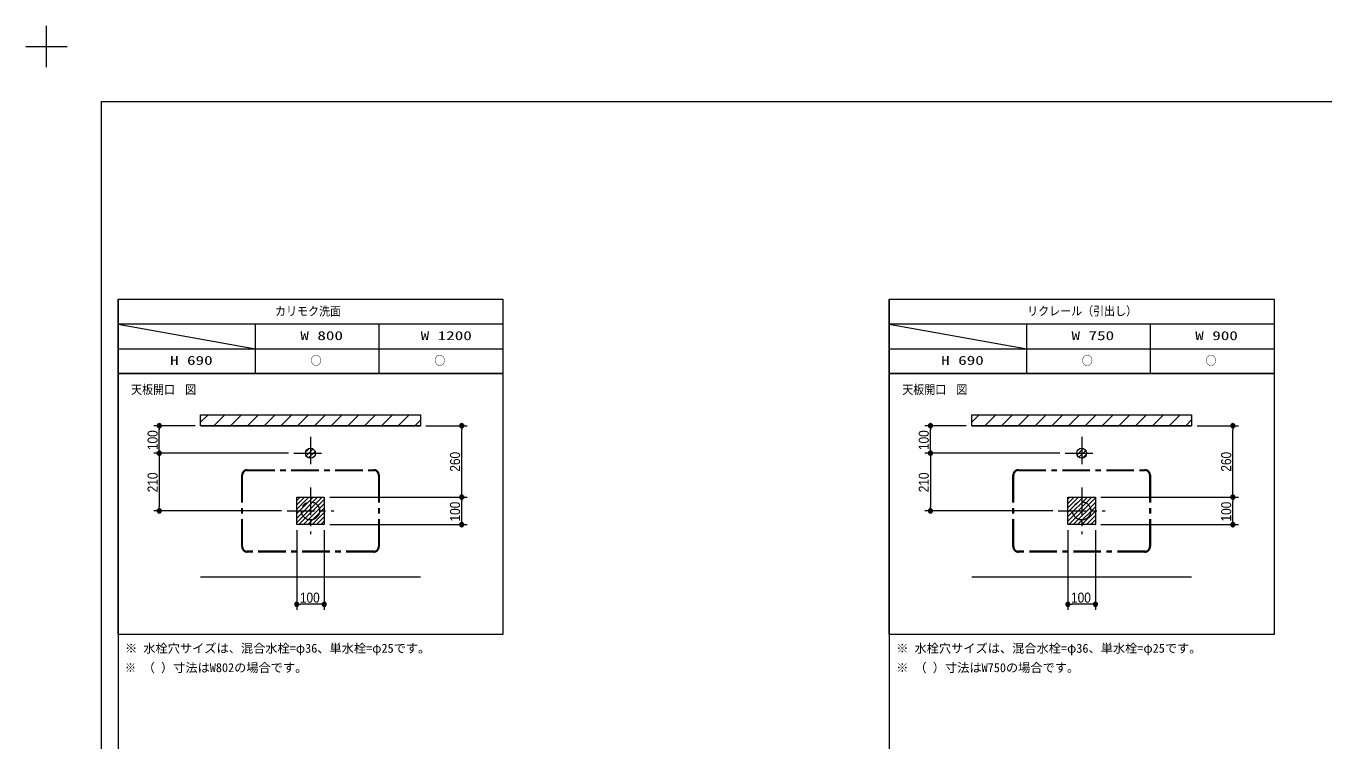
# Model space of a CAD drawing. Units: millimetres, scale not verified. Extents: x -6062 to 6062, y -3045 to 3045.
# Drawn here: x -6062 to -1344, y 446 to 3045 of the extents above; entities that cross this region are included whole.
import ezdxf
from ezdxf.enums import TextEntityAlignment as Align

# ---------------------------------------------------------------- set-up
doc = ezdxf.new("R2010")
doc.units = ezdxf.units.MM
doc.header["$LTSCALE"] = 20
doc.linetypes.add('CHAIN1', pattern=[8, 5, -1, 1, -1])
for name, color, linetype, lineweight in [('0-0_1図面枠', 7, 'Continuous', 9), ('0-2_2寸法-1', 7, 'Continuous', 9), ('0-3_0', 7, 'Continuous', 9), ('0-7_3一般', 7, 'Continuous', 9)]:
    doc.layers.add(name, color=color, linetype=linetype, lineweight=lineweight)
doc.styles.add('ＭＳ ゴシック', font='')
doc.styles.add('ＭＳ Ｐゴシック', font='')
doc.styles.get('ＭＳ ゴシック').set_extended_font_data('MS Gothic')
doc.styles.get('ＭＳ Ｐゴシック').set_extended_font_data('MS PGothic')

# ---------------------------------------------------------------- blocks, each defined once
blk = doc.blocks.new('グループ')
at = {"layer": '0-0_1図面枠'}
for p, q in [((-84000, 57900), (-84000, 60900)), ((-85500, 59400), (-82500, 59400))]:
    blk.add_line(p, q, dxfattribs=at)
blk = doc.blocks.new('グループ-2')
at = {"layer": '0-0_1図面枠'}
blk.add_lwpolyline([(-80000, 55400), (80000, 55400), (80000, -55400), (-80000, -55400)], close=True, dxfattribs=at)
blk = doc.blocks.new('図面枠')
at = {"layer": '0-0_1図面枠'}
for name in ['グループ', 'グループ-2']:
    blk.add_blockref(name, (0, 0), dxfattribs=at)
blk = doc.blocks.new('グループ-4')
at = {"layer": '0-0_1図面枠'}
for p, q in [((-78800, 41000), (-78800, -48600)), ((-22700, 41000), (-22700, -48600)), ((-50800, 39200), (-78800, 39200)), ((-78800, 39200), (-68800, 37400)), ((-68800, 35600), (-68800, 39200)), ((-59800, 35600), (-59800, 39200)), ((5300, 39200), (-22700, 39200)), ((-22700, 39200), (-12700, 37400)), ((-12700, 35600), (-12700, 39200)), ((-3700, 35600), (-3700, 39200)), ((-78800, 37400), (-50800, 37400)), ((-22700, 37400), (5300, 37400))]:
    blk.add_line(p, q, dxfattribs=at)
for points in [[(-78800, 41000), (-50800, 41000), (-50800, 35600), (-78800, 35600)], [(-22700, 41000), (5300, 41000), (5300, 35600), (-22700, 35600)], [(-78800, 35600), (-50800, 35600), (-50800, 16600), (-78800, 16600)], [(-22700, 35600), (5300, 35600), (5300, 16600), (-22700, 16600)]]:
    blk.add_lwpolyline(points, close=True, dxfattribs=at)
blk = doc.blocks.new('_Dot')
at = {"layer": '0-3_0'}
for p, q in [((-10, 0), (-20, 0)), ((9.78, 2), (-9.78, 2)), ((7.99, 6), (-7.99, 6)), ((9.16, -3.98), (-9.16, -3.98)), ((6, -7.98), (-6, -7.98))]:
    blk.add_line(p, q, dxfattribs=at)
for points in [[(10, 0), (9.92, 1.25), (9.69, 2.49), (9.3, 3.68), (8.76, 4.82), (8.09, 5.88), (7.29, 6.85), (6.37, 7.71), (5.36, 8.44), (4.26, 9.05), (3.09, 9.51), (1.87, 9.82), (0.63, 9.98), (-0.63, 9.98), (-1.87, 9.82), (-3.09, 9.51), (-4.26, 9.05), (-5.36, 8.44), (-6.37, 7.71), (-7.29, 6.85), (-8.09, 5.88), (-8.76, 4.82), (-9.3, 3.68), (-9.69, 2.49), (-9.92, 1.25), (-10, 0), (0, 0)], [(-10, 0), (-9.92, -1.25), (-9.69, -2.49), (-9.3, -3.68), (-8.76, -4.82), (-8.09, -5.88), (-7.29, -6.85), (-6.37, -7.71), (-5.36, -8.44), (-4.26, -9.05), (-3.09, -9.51), (-1.87, -9.82), (-0.63, -9.98), (0.63, -9.98), (1.87, -9.82), (3.09, -9.51), (4.26, -9.05), (5.36, -8.44), (6.37, -7.71), (7.29, -6.85), (8.09, -5.88), (8.76, -4.82), (9.3, -3.68), (9.69, -2.49), (9.92, -1.25), (10, 0), (0, 0)]]:
    blk.add_lwpolyline(points, close=True, dxfattribs=at)

msp = doc.modelspace()

# ---------------------------------------------------------------- linework, layer by layer
at = {"layer": '0-2_2寸法-1'}
for p, q in [((-5447.5, 1590), (-5597.5, 1590)), ((-5577.5, 1505.01), (-5577.5, 1574.99)), ((-4607.5, 1590), (-4457.5, 1590)), ((-4477.5, 1345.01), (-4477.5, 1574.99)), ((-2642.5, 1590), (-2792.5, 1590)), ((-2772.5, 1505.01), (-2772.5, 1574.99)), ((-1802.5, 1590), (-1652.5, 1590)), ((-1672.5, 1345.01), (-1672.5, 1574.99)), ((-5107.5, 1490), (-5597.5, 1490)), ((-5107.5, 1490), (-5597.5, 1490)), ((-5577.5, 1474.99), (-5577.5, 1295.01)), ((-2302.5, 1490), (-2792.5, 1490)), ((-2302.5, 1490), (-2792.5, 1490)), ((-2772.5, 1474.99), (-2772.5, 1295.01)), ((-4957.5, 1330), (-4457.5, 1330)), ((-4957.5, 1330), (-4457.5, 1330)), ((-2152.5, 1330), (-1652.5, 1330)), ((-2152.5, 1330), (-1652.5, 1330)), ((-5132.5, 1280), (-5597.5, 1280)), ((-4477.5, 1245.01), (-4477.5, 1314.99)), ((-2327.5, 1280), (-2792.5, 1280)), ((-1672.5, 1245.01), (-1672.5, 1314.99)), ((-4957.5, 1230), (-4457.5, 1230)), ((-2152.5, 1230), (-1652.5, 1230)), ((-5077.5, 1210), (-5077.5, 920)), ((-4977.5, 1210), (-4977.5, 920)), ((-2272.5, 1210), (-2272.5, 920)), ((-2172.5, 1210), (-2172.5, 920)), ((-4992.51, 940), (-5062.49, 940)), ((-2187.51, 940), (-2257.49, 940))]:
    msp.add_line(p, q, dxfattribs=at)
at = {"layer": '0-7_3一般'}
for p, q in [((-5427.5, 1602.56), (-5400.06, 1630)), ((-5379.1, 1590), (-5339.1, 1630)), ((-5318.14, 1590), (-5278.14, 1630)), ((-5257.18, 1590), (-5217.18, 1630)), ((-5196.22, 1590), (-5156.22, 1630)), ((-5135.26, 1590), (-5095.26, 1630)), ((-5074.3, 1590), (-5034.3, 1630)), ((-5013.34, 1590), (-4973.34, 1630)), ((-4952.38, 1590), (-4912.38, 1630)), ((-4891.42, 1590), (-4851.42, 1630)), ((-4830.46, 1590), (-4790.46, 1630)), ((-4769.5, 1590), (-4729.5, 1630)), ((-4708.54, 1590), (-4668.54, 1630)), ((-4647.58, 1590), (-4627.5, 1610.08)), ((-2622.5, 1603.4), (-2595.9, 1630)), ((-2574.94, 1590), (-2534.94, 1630)), ((-2513.98, 1590), (-2473.98, 1630)), ((-2453.02, 1590), (-2413.02, 1630)), ((-2392.06, 1590), (-2352.06, 1630)), ((-2331.1, 1590), (-2291.1, 1630)), ((-2270.14, 1590), (-2230.14, 1630)), ((-2209.18, 1590), (-2169.18, 1630)), ((-2148.22, 1590), (-2108.22, 1630)), ((-2087.26, 1590), (-2047.26, 1630)), ((-2026.3, 1590), (-1986.3, 1630)), ((-1965.34, 1590), (-1925.34, 1630)), ((-1904.38, 1590), (-1864.38, 1630)), ((-1843.42, 1590), (-1822.5, 1610.92)), ((-5427.5, 1590), (-4627.5, 1590)), ((-2622.5, 1590), (-1822.5, 1590)), ((-5044.79, 1494.71), (-5032.21, 1507.29)), ((-5042.83, 1480.67), (-5018.17, 1505.33)), ((-5034.19, 1473.31), (-5010.81, 1496.69)), ((-2239.42, 1484.08), (-2216.58, 1506.92)), ((-2232.48, 1475.02), (-2207.52, 1499.98)), ((-2219.17, 1472.33), (-2204.83, 1486.67)), ((-5077.5, 1318), (-5065.5, 1330)), ((-5077.5, 1302), (-5049.5, 1330)), ((-5077.5, 1286), (-5033.5, 1330)), ((-5077.5, 1270), (-5017.5, 1330)), ((-5077.5, 1254), (-5001.5, 1330)), ((-5077.5, 1238), (-4985.5, 1330)), ((-5069.5, 1230), (-4977.5, 1322)), ((-2272.5, 1323), (-2265.5, 1330)), ((-2272.5, 1307), (-2249.5, 1330)), ((-2272.5, 1291), (-2233.5, 1330)), ((-2272.5, 1275), (-2217.5, 1330)), ((-2272.5, 1259), (-2201.5, 1330)), ((-2272.5, 1243), (-2185.5, 1330)), ((-2269.5, 1230), (-2172.5, 1327)), ((-5053.5, 1230), (-4977.5, 1306)), ((-5037.5, 1230), (-4977.5, 1290)), ((-5021.5, 1230), (-4977.5, 1274)), ((-2253.5, 1230), (-2172.5, 1311)), ((-2237.5, 1230), (-2172.5, 1295)), ((-2221.5, 1230), (-2172.5, 1279)), ((-5005.5, 1230), (-4977.5, 1258)), ((-4989.5, 1230), (-4977.5, 1242)), ((-2205.5, 1230), (-2172.5, 1263)), ((-2189.5, 1230), (-2172.5, 1247)), ((-2173.5, 1230), (-2172.5, 1231)), ((-5427.5, 1040), (-4627.5, 1040)), ((-2622.5, 1040), (-1822.5, 1040))]:
    msp.add_line(p, q, dxfattribs=at)
at = {"layer": '0-7_3一般', "linetype": 'CHAIN1'}
for p, q in [((-5027.5, 1550), (-5027.5, 1430)), ((-2222.5, 1550), (-2222.5, 1430)), ((-5087.5, 1490), (-4967.5, 1490)), ((-2282.5, 1490), (-2162.5, 1490)), ((-5257.5, 1430), (-4797.5, 1430)), ((-5257.5, 1427), (-4797.5, 1427)), ((-2452.5, 1430), (-1992.5, 1430)), ((-2452.5, 1427), (-1992.5, 1427)), ((-5277.5, 1150), (-5277.5, 1410)), ((-5274.5, 1150), (-5274.5, 1410)), ((-4780.5, 1410), (-4780.5, 1150)), ((-4777.5, 1410), (-4777.5, 1150)), ((-2472.5, 1150), (-2472.5, 1410)), ((-2469.5, 1150), (-2469.5, 1410)), ((-1975.5, 1410), (-1975.5, 1150)), ((-1972.5, 1410), (-1972.5, 1150)), ((-5027.5, 1365), (-5027.5, 1195)), ((-2222.5, 1365), (-2222.5, 1195)), ((-5112.5, 1280), (-4942.5, 1280)), ((-2307.5, 1280), (-2137.5, 1280)), ((-4797.5, 1133), (-5257.5, 1133)), ((-1992.5, 1133), (-2452.5, 1133)), ((-4797.5, 1130), (-5257.5, 1130)), ((-1992.5, 1130), (-2452.5, 1130))]:
    msp.add_line(p, q, dxfattribs=at)
at = {"layer": '0-7_3一般'}
for points in [[(-5427.5, 1630), (-4627.5, 1630), (-4627.5, 1590), (-5427.5, 1590)], [(-2622.5, 1630), (-1822.5, 1630), (-1822.5, 1590), (-2622.5, 1590)], [(-5077.5, 1330), (-4977.5, 1330), (-4977.5, 1230), (-5077.5, 1230)], [(-5077.5, 1330), (-4977.5, 1330), (-4977.5, 1230), (-5077.5, 1230)], [(-2272.5, 1330), (-2172.5, 1330), (-2172.5, 1230), (-2272.5, 1230)], [(-2272.5, 1330), (-2172.5, 1330), (-2172.5, 1230), (-2272.5, 1230)]]:
    msp.add_lwpolyline(points, close=True, dxfattribs=at)
for centre in [(-5027.5, 1490), (-5027.5, 1490), (-2222.5, 1490), (-2222.5, 1490)]:
    msp.add_circle(centre, 18, dxfattribs=at)
at = {"layer": '0-7_3一般', "linetype": 'CHAIN1'}
for centre in [(-5027.5, 1280), (-2222.5, 1280)]:
    msp.add_circle(centre, 33, dxfattribs=at)
for centre, radius, start, end in [((-5257.5, 1410), 20, 90, 180), ((-5257.5, 1410), 17, 90, 180), ((-4797.5, 1410), 20, 0, 90), ((-4797.5, 1410), 17, 0, 90), ((-2452.5, 1410), 20, 90, 180), ((-2452.5, 1410), 17, 90, 180), ((-1992.5, 1410), 20, 0, 90), ((-1992.5, 1410), 17, 0, 90), ((-5257.5, 1150), 20, 180, 270), ((-5257.5, 1150), 17, 180, 270), ((-4797.5, 1150), 20, 270, 0), ((-4797.5, 1150), 17, 270, 0), ((-2452.5, 1150), 20, 180, 270), ((-2452.5, 1150), 17, 180, 270), ((-1992.5, 1150), 20, 270, 0), ((-1992.5, 1150), 17, 270, 0)]:
    msp.add_arc(centre, radius, start, end, dxfattribs=at)

# ---------------------------------------------------------------- block references
at = {"layer": '0-0_1図面枠', "xscale": 0.05, "yscale": 0.05}
for name in ['図面枠', 'グループ-4']:
    msp.add_blockref(name, (-1787.5, 0), dxfattribs=at)
at = {"layer": '0-2_2寸法-1', "xscale": 0.7503418, "yscale": 0.7503418}
for p, rotation in [((-5577.5, 1590), 90), ((-4477.5, 1590), 90), ((-2772.5, 1590), 90), ((-1672.5, 1590), 90), ((-5577.5, 1490), 270), ((-5577.5, 1490), 90), ((-2772.5, 1490), 270), ((-2772.5, 1490), 90), ((-4477.5, 1330), 270), ((-4477.5, 1330), 90), ((-1672.5, 1330), 270), ((-1672.5, 1330), 90), ((-5577.5, 1280), 270), ((-2772.5, 1280), 270), ((-4477.5, 1230), 270), ((-1672.5, 1230), 270), ((-5077.5, 940), 180), ((-2272.5, 940), 180)]:
    msp.add_blockref('_Dot', p, dxfattribs=dict(at, rotation=rotation))
for p in [(-4977.5, 940), (-2172.5, 940)]:
    msp.add_blockref('_Dot', p, dxfattribs=at)

# ---------------------------------------------------------------- texts
at = {"layer": '0-0_1図面枠', "style": 'ＭＳ ゴシック'}
for s, width, p in [('リクレール（引出し）', 0.9, (-2420.67, 1981.44)), ('カリモク洗面', 0.9, (-5156.39, 1980.86)), ('W 800', 1.4, (-5064.45, 1891.74)), ('W 1200', 1.4, (-4626.75, 1891.74)), ('W 750', 1.4, (-2259.45, 1891.74)), ('W 900', 1.4, (-1809.45, 1891.74)), ('H 690', 1.4, (-5538.49, 1801.74)), ('○', 0.9, (-5027.09, 1801.25)), ('○', 0.9, (-4577.09, 1801.25)), ('H 690', 1.4, (-2733.49, 1801.74)), ('○', 0.9, (-2222.09, 1801.25)), ('○', 0.9, (-1772.09, 1801.25)), ('天板開口', 0.9, (-5680, 1695.64)), ('図', 0.9, (-5483.27, 1695.64)), ('天板開口', 0.9, (-2875, 1695.64)), ('図', 0.9, (-2678.27, 1695.64)), ('※', 0.9, (-5702.1, 683.34))]:
    msp.add_text(s, height=32.55, dxfattribs=dict(at, width=width)).set_placement(p, align=Align.BOTTOM_LEFT)
for s, p in [('※ 水栓穴サイズは、混合水栓=φ36、単水栓=φ25です。', (-5702.1, 753.88)), ('※ 水栓穴サイズは、混合水栓=φ36、単水栓=φ25です。', (-2897.1, 753.88)), ('（ ）寸法はW802の場合です。', (-5637.93, 683.34)), ('※ （ ）寸法はW750の場合です。', (-2897.1, 683.34))]:
    msp.add_text(s, height=32.55, dxfattribs=at).set_placement(p, align=Align.BOTTOM_LEFT)
at = {"layer": '0-2_2寸法-1', "style": 'ＭＳ Ｐゴシック', "width": 0.9}
for s, p in [('100', (-5572.54, 1501.39)), ('100', (-2767.54, 1501.39)), ('260', (-4472.54, 1422.72)), ('260', (-1667.54, 1422.72)), ('210', (-5572.54, 1347.72)), ('210', (-2767.54, 1347.72)), ('100', (-4472.54, 1241.39)), ('100', (-1667.54, 1241.39))]:
    msp.add_text(s, height=36.66, rotation=90, dxfattribs=at).set_placement(p, align=Align.BOTTOM_LEFT)
for p in [(-5066.11, 935.04), (-2261.11, 935.04)]:
    msp.add_text('100', height=36.66, dxfattribs=at).set_placement(p, align=Align.BOTTOM_LEFT)

doc.saveas('drawing.dxf')
